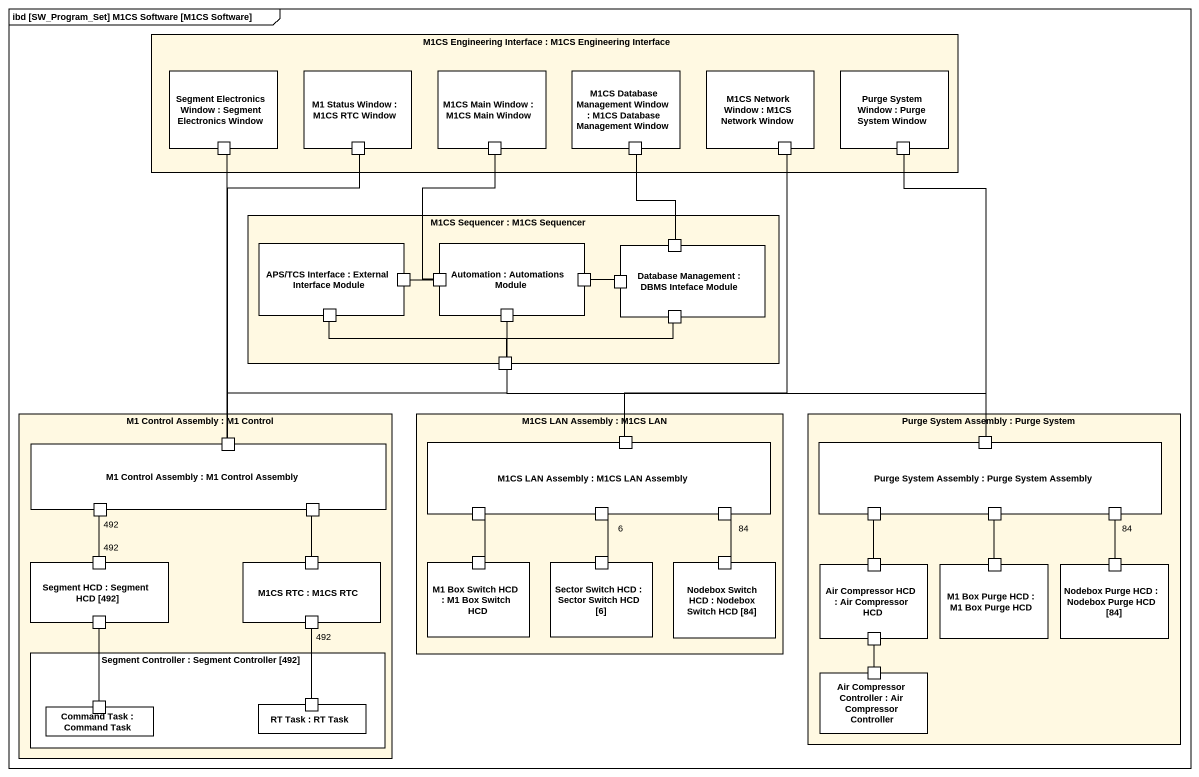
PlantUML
@startuml
mainframe ibd [SW_Program_Set] M1CS Software [M1CS Software]
rectangle "M1CS Engineering Interface : M1CS Engineering Interface" as M1CS_Engineering_Interface #FFF9E2 {
  rectangle "Segment Electronics Window : Segment Electronics Window" as Segment_Electronics_Window {
    port " " as port1
  }
  rectangle "M1 Status Window : M1CS RTC Window" as M1_Status_Window {
    port " " as port2
  }
  rectangle "M1CS Main Window : M1CS Main Window" as M1CS_Main_Window {
    port " " as port3
  }
  rectangle "M1CS Database Management Window : M1CS Database Management Window" as M1CS_Database_Management {
    port " " as port4
  }
  rectangle "M1CS Network Window : M1CS Network Window" as M1CS_Network_Window {
    port " " as port5
  }
  rectangle "Purge System Window : Purge System Window" as Purge_System_Window {
    port " " as port6
  }
}
rectangle "M1CS Sequencer : M1CS Sequencer" as M1CS_Sequencer #FFF9E2 {
  rectangle "APS/TCS Interface : External Interface Module" as APS_TCS_Interface {
    port " " as port7
    port " " as port12
  }
  rectangle "Automation : Automations Module" as Automation {
    port " " as port8
    port " " as port9
    port " " as port13
  }
  rectangle "Database Management : DBMS Inteface Module" as Database_Management {
    port " " as port10
    port " " as port11
    port " " as port14
  }
  port " " as port15
}
rectangle "M1 Control Assembly : M1 Control" as M1_Control_Assembly #FFF9E2 {
  rectangle "M1 Control Assembly : M1 Control Assembly" as M1_Control_Assembly_2 {
    port " " as port16
    port " " as port19
    port " " as port20
  }
  rectangle "Segment HCD : Segment HCD [492]" as Segment_HCD {
    port " " as port27
    port " " as port35
  }
  rectangle "M1CS RTC : M1CS RTC" as M1CS_RTC {
    port " " as port28
    port " " as port36
  }
  rectangle "Segment Controller : Segment Controller [492]" as Segment_Controller {
    rectangle "Command Task : Command Task" as Command_Task {
      port " " as port38
    }
    rectangle "RT Task : RT Task" as RT_Task {
      port " " as port39
    }
  }
}
rectangle "M1CS LAN Assembly : M1CS LAN" as M1CS_LAN_Assembly #FFF9E2 {
  rectangle "M1CS LAN Assembly : M1CS LAN Assembly" as M1CS_LAN_Assembly_2 {
    port " " as port17
    port " " as port21
    port " " as port22
    port " " as port23
  }
  rectangle "M1 Box Switch HCD : M1 Box Switch HCD" as M1_Box_Switch_HCD {
    port " " as port29
  }
  rectangle "Sector Switch HCD : Sector Switch HCD [6]" as Sector_Switch_HCD {
    port " " as port30
  }
  rectangle "Nodebox Switch HCD : Nodebox Switch HCD [84]" as Nodebox_Switch_HCD {
    port " " as port31
  }
}
rectangle "Purge System Assembly : Purge System" as Purge_System_Assembly #FFF9E2 {
  rectangle "Purge System Assembly : Purge System Assembly" as Purge_System_Assembly_2 {
    port " " as port18
    port " " as port24
    port " " as port25
    port " " as port26
  }
  rectangle "Air Compressor HCD : Air Compressor HCD" as Air_Compressor_HCD {
    port " " as port32
    port " " as port37
  }
  rectangle "M1 Box Purge HCD : M1 Box Purge HCD" as M1_Box_Purge_HCD {
    port " " as port33
  }
  rectangle "Nodebox Purge HCD : Nodebox Purge HCD [84]" as Nodebox_Purge_HCD {
    port " " as port34
  }
  rectangle "Air Compressor Controller : Air Compressor Controller" as Air_Compressor_Controller {
    port " " as port40
  }
}
port2 -- port16
port3 -- port8
port4 -- port11
port5 -- port17
port6 -- port18
port7 -right- port8
port10 -left- port9
port13 -- port15
port14 -left- port15
port15 -left- port12
port15 -left- port16
port15 -- port17
port15 -right- port18
port16 -up- port1
port19 "492" -- "492" port27
port20 -- port28
port26 "84" -- port34
port29 -up- port21
port30 -up- "6" port22
port31 -up- "84" port23
port32 -up- port24
port33 -up- port25
port35 -- port38
port36 "492" -- port39
port37 -- port40
@enduml
